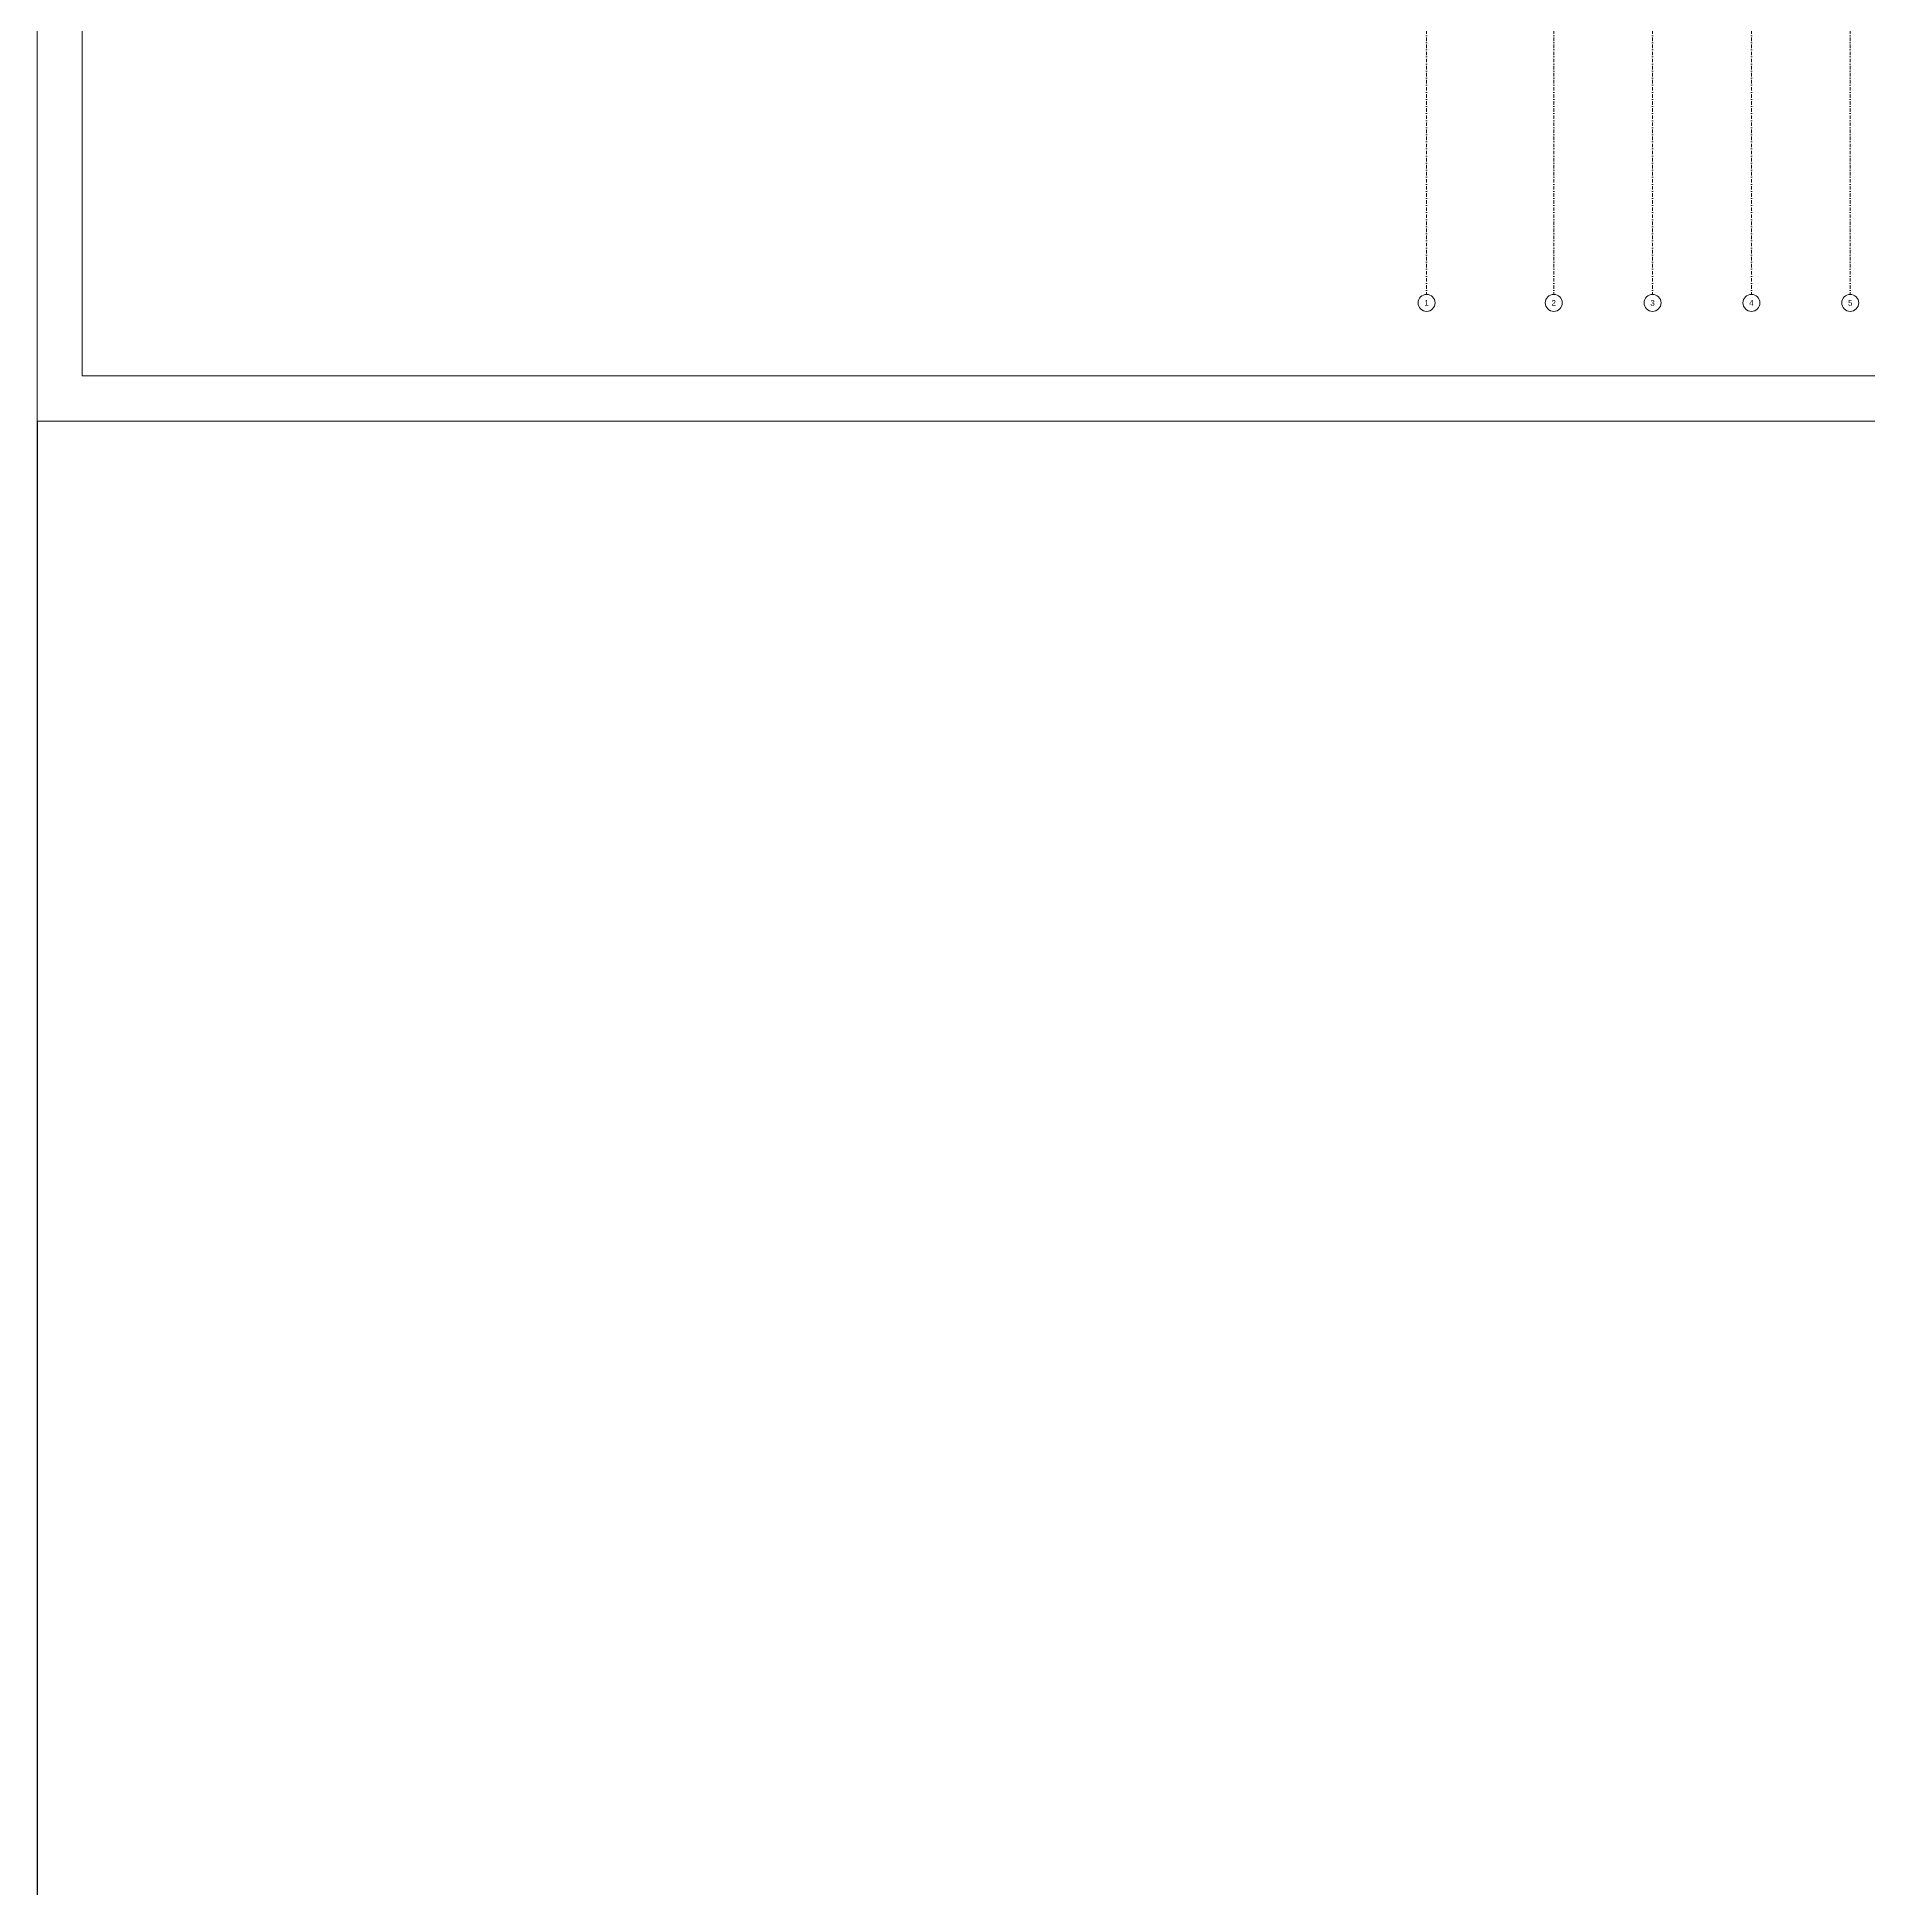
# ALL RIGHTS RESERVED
# Model space of a CAD drawing. Header units: metres. Extents: x -13194 to 152406, y -14653 to 29421.
# Drawn here: x -9841 to 3132, y -14653 to -1500 of the extents above; entities that cross this region are included whole.
import ezdxf
from ezdxf.enums import TextEntityAlignment as Align

# ---------------------------------------------------------------- set-up
doc = ezdxf.new("R2010")
doc.units = ezdxf.units.M
doc.header["$LTSCALE"] = 100
doc.header["$MEASUREMENT"] = 0
doc.linetypes.add('DASHDOT2', pattern=[0.5, 0.25, -0.125, 0, -0.125])
doc.layers.get('0').update_dxf_attribs({"color": 9, "lineweight": 9})
for name, color, linetype, lineweight in [('21', 9, 'Continuous', 9), ('24', 9, 'DASHDOT2', 9), ('40A', 9, 'Continuous', 9), ('E-HIZ KONTROL ANAHTARI', 7, 'Continuous', 30)]:
    doc.layers.add(name, color=color, linetype=linetype, lineweight=lineweight)
doc.styles.add('Arial', font='arial.ttf', dxfattribs={"height": 2.5})

# ---------------------------------------------------------------- blocks, each defined once
blk = doc.blocks.new('0_aks')
at = {"linetype": 'Continuous'}
blk.add_circle((0, 0), 3, dxfattribs=at)
at = {"style": 'Arial'}
blk.add_attdef('AKS', text='', height=2, dxfattribs=at).set_placement((0, 0), align=Align.MIDDLE_CENTER)
blk = doc.blocks.new('p-akslar_yeni')
at = {"layer": '24'}
for points in [[(6415, -8575), (6415, -11897)], [(7315, -8575), (7315, -11897)], [(8015, -8575), (8015, -11897)], [(8715, -8575), (8715, -11897)], [(9415, -8575), (9415, -11897)]]:
    blk.add_lwpolyline(points, dxfattribs=at)
at = {"layer": '21', "xscale": 20, "yscale": 20, "zscale": 20}
for p, values in [((6415, -11957), {'AKS': '1'}), ((7315, -11957), {'AKS': '2'}), ((8015, -11957), {'AKS': '3'}), ((8715, -11957), {'AKS': '4'}), ((9415, -11957), {'AKS': '5'})]:
    blk.add_blockref('0_aks', p, dxfattribs=at).add_auto_attribs(values)

msp = doc.modelspace()

# ---------------------------------------------------------------- linework, layer by layer
at = {"color": 4}
for points in [[(18159, -4219), (-9841, -4219), (-9841, 12601), (18159, 12601)], [(-9521, 12281), (16000, 12281), (16000, -3899), (-9521, -3899)]]:
    msp.add_lwpolyline(points, close=True, dxfattribs=at)
at = {"layer": '40A'}
for points in [[(18159, -4219), (-9841, -4219), (-9841, 12601), (18159, 12601)], [(-9521, 12281), (16000, 12281), (16000, -3899), (-9521, -3899)]]:
    msp.add_lwpolyline(points, close=True, dxfattribs=at)
at = {"layer": 'E-HIZ KONTROL ANAHTARI', "color": 6}
msp.add_lwpolyline([(-9841, -4219), (-9841, -14653)], dxfattribs=at)

# ---------------------------------------------------------------- block references
at = {"layer": '24'}
msp.add_blockref('p-akslar_yeni', (-6415, 8575), dxfattribs=at)

doc.saveas('drawing.dxf')
